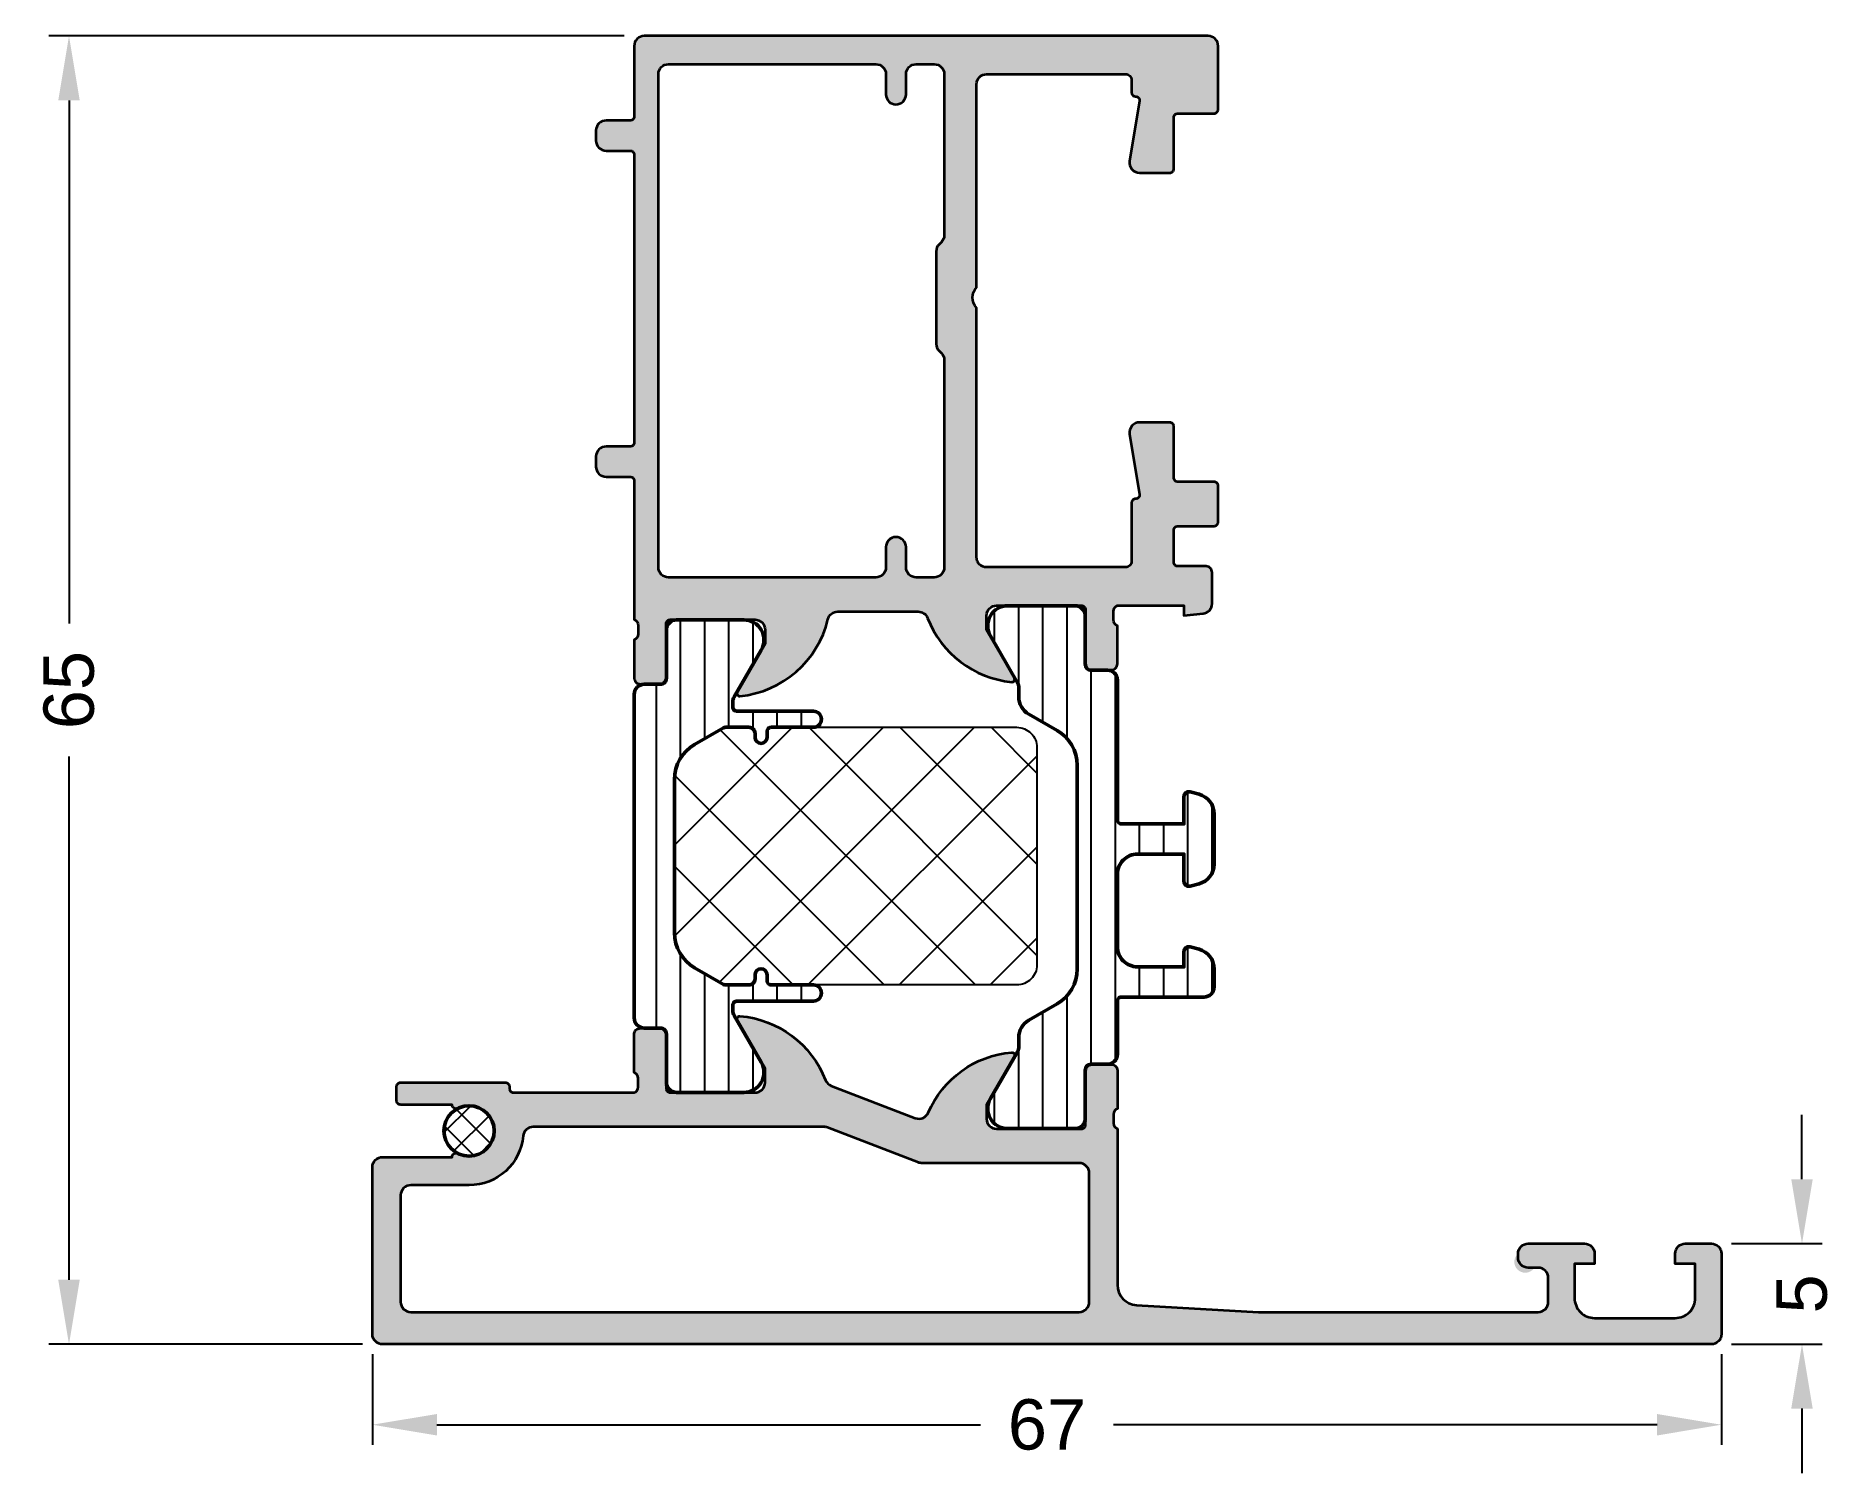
# Model space of a CAD drawing. Header units: millimetres. Extents: x 61.6 to 150.9, y 152.6 to 224.
import ezdxf

# ---------------------------------------------------------------- set-up
doc = ezdxf.new("R2010")
doc.units = ezdxf.units.MM
doc.header["$PDMODE"] = 1
doc.header["$PDSIZE"] = -0.001
for name, color, linetype, lineweight in [('S01_Bemaßung', 140, 'Continuous', 25), ('S03_AL_Kontur', 255, 'Continuous', 35), ('S04_AL_Schraffur', 253, 'Continuous', 25), ('S05_EPDM_Kontur', 31, 'Continuous', 50), ('S06_EPDM_Schraffur', 43, 'Continuous', 25), ('S07_Isolation_Kontur', 91, 'Continuous', 50), ('S08_Isolation_Schraffur', 103, 'Continuous', 25), ('S35_Dämmung_Kontur', 3, 'Continuous', 25), ('S36_Dämmung_Schraffur', 120, 'Continuous', 25)]:
    doc.layers.add(name, color=color, linetype=linetype, lineweight=lineweight)
doc.styles.add('Arial', font='arial.ttf')
doc.dimstyles.new('1 zu 1', dxfattribs={"dimtxt": 2.5, "dimasz": 3.2, "dimexe": 1, "dimexo": 1, "dimgap": 1.5, "dimtad": 0, "dimdec": 1, "dimrnd": 0.5, "dimdsep": 46, "dimtxsty": 'Arial', "dimcen": 0, "dimclrd": 256, "dimclre": 256, "dimclrt": 256, "dimadec": 0, "dimazin": 0, "dimtfac": 1, "dimtdec": 1, "dimtofl": 0, "dimtmove": 0, "dimatfit": 1, "dimfxl": 1, "dimtolj": 1, "dimlwd": 25, "dimlwe": 25, "dimarcsym": 0})
pattern_1 = [(90, (0, 0), (-1.2, 7e-17), [])]

# ---------------------------------------------------------------- blocks, each defined once
blk = doc.blocks.new('587320_s_gereric')
at = {"layer": 'S04_AL_Schraffur'}
h = blk.add_hatch(color=256, dxfattribs=at)
h.dxf.hatch_style = 1
h.paths.add_polyline_path([(-39.4, 11.502, -0.402182), (-40.038, 11.233), (-44.213, 12.836, -0.211795), (-44.5, 13.122, 0.287239), (-48.75, 16.3, 0.605195), (-48.881, 16.093), (-47.5, 13.7), (-47.5, 13, -0.414214), (-48, 12.5), (-52.21, 12.5, -0.414214), (-52.41, 12.7), (-52.41, 15.4, 0.414214), (-52.71, 15.7), (-53.7, 15.7, 0.414214), (-54, 15.4), (-54, 13.5, -0.317837), (-53.8, 13.217), (-53.8, 12.783, -0.317837), (-54, 12.5), (-60, 12.5, -0.414214), (-60.2, 12.7), (-60.2, 12.8, 0.414214), (-60.4, 13), (-65.6, 13, 0.414214), (-65.8, 12.8), (-65.8, 12.1, 0.414214), (-65.6, 11.9), (-63.042, 11.9, 0.555973), (-62.754, 11.721, -1.609432), (-62.754, 9.479, 0.555973), (-63.042, 9.3), (-66.5, 9.3, 0.414214), (-67, 8.8), (-67, 0.5, 0.414214), (-66.5, 0), (-0.5, 0, 0.414214), (0, 0.5), (0, 4.5, 0.414214), (-0.5, 5), (-1.8, 5, 0.414214), (-2.3, 4.5), (-2.3, 4), (-1.3, 4), (-1.3, 2.3, -0.414214), (-2.3, 1.3), (-6.3, 1.3, -0.414214), (-7.3, 2.3), (-7.3, 4), (-6.3, 4), (-6.3, 4.5, 0.414214), (-6.8, 5), (-9.6, 5, 0.414214), (-10.1, 4.5, 1.076163), (-9.339, 3.739, -0.568801), (-8.6, 3.3), (-8.6, 2.1, -0.414214), (-9.1, 1.6), (-23, 1.6), (-29.057, 1.946, -0.397592), (-30, 2.944), (-30, 10.7, -0.317837), (-30.2, 10.983), (-30.2, 11.417, -0.317837), (-30, 11.7), (-30, 13.6, 0.414214), (-30.3, 13.9), (-31.29, 13.9, 0.414214), (-31.59, 13.6), (-31.59, 10.9, -0.414214), (-31.79, 10.7), (-36, 10.7, -0.414214), (-36.5, 11.2), (-36.5, 11.9), (-35.119, 14.293, 0.607126), (-35.25, 14.499, 0.275372)])
h.paths.add_polyline_path([(-31.9, 9, -0.414214), (-31.4, 8.5), (-31.4, 2.1, -0.414214), (-31.9, 1.6), (-65.1, 1.6, -0.414214), (-65.6, 2.1), (-65.6, 7.4, -0.414214), (-65.1, 7.9), (-62.2, 7.9, 0.386974), (-59.512, 10.347, -0.386974), (-59.014, 10.8), (-44.49, 10.8), (-39.888, 9.033, 0.091887), (-39.709, 9)], flags=16)
at = {"layer": 'S03_AL_Kontur'}
for points in [[(-48.75, 16.3, -0.287239), (-44.5, 13.122, 0.211795), (-44.213, 12.836), (-40.038, 11.233, 0.402182), (-39.4, 11.502, -0.275372), (-35.25, 14.499, -0.607126), (-35.119, 14.293), (-36.5, 11.9), (-36.5, 11.2, 0.414214), (-36, 10.7), (-31.79, 10.7, 0.414214), (-31.59, 10.9), (-31.59, 13.6, -0.414214), (-31.29, 13.9), (-30.3, 13.9, -0.414214), (-30, 13.6), (-30, 11.7, 0.317837), (-30.2, 11.417), (-30.2, 10.983, 0.317837), (-30, 10.7), (-30, 2.944, 0.397592), (-29.057, 1.946), (-23, 1.6), (-9.1, 1.6, 0.414214), (-8.6, 2.1), (-8.6, 3.3, 0.414214), (-9.1, 3.8), (-9.6, 3.8, -0.414214), (-10.1, 4.3), (-10.1, 4.5, -0.414214), (-9.6, 5), (-6.8, 5, -0.414214), (-6.3, 4.5), (-6.3, 4), (-7.3, 4), (-7.3, 2.3, 0.414214), (-6.3, 1.3), (-2.3, 1.3, 0.414214), (-1.3, 2.3), (-1.3, 4), (-2.3, 4), (-2.3, 4.5, -0.414214), (-1.8, 5), (-0.5, 5, -0.414214), (0, 4.5), (0, 0.5, -0.414214), (-0.5, 0), (-66.5, 0, -0.414214), (-67, 0.5), (-67, 8.8, -0.414214), (-66.5, 9.3), (-63.042, 9.3, -0.555973), (-62.754, 9.479, 1.609432), (-62.754, 11.721, -0.555973), (-63.042, 11.9), (-65.6, 11.9, -0.414214), (-65.8, 12.1), (-65.8, 12.8, -0.414214), (-65.6, 13), (-60.4, 13, -0.414214), (-60.2, 12.8), (-60.2, 12.7, 0.414214), (-60, 12.5), (-54, 12.5, 0.317837), (-53.8, 12.783), (-53.8, 13.217, 0.317837), (-54, 13.5), (-54, 15.4, -0.414214), (-53.7, 15.7), (-52.71, 15.7, -0.414214), (-52.41, 15.4), (-52.41, 12.7, 0.414214), (-52.21, 12.5), (-48, 12.5, 0.414214), (-47.5, 13), (-47.5, 13.7), (-48.881, 16.093, -0.605195)], [(-31.4, 8.5, 0.414214), (-31.9, 9), (-39.709, 9, -0.091887), (-39.888, 9.033), (-44.404, 10.767, 0.091887), (-44.583, 10.8), (-59.014, 10.8, 0.386974), (-59.512, 10.347, -0.386974), (-62.2, 7.9), (-65.1, 7.9, 0.414214), (-65.6, 7.4), (-65.6, 2.1, 0.414214), (-65.1, 1.6), (-31.9, 1.6, 0.414214), (-31.4, 2.1)]]:
    blk.add_lwpolyline(points, format="xyb", close=True, dxfattribs=at)
blk = doc.blocks.new('587310_s')
at = {"layer": 'S04_AL_Schraffur'}
h = blk.add_hatch(color=256, dxfattribs=at)
h.dxf.hatch_style = 1
h.paths.add_polyline_path([(0, -0.5, 0.414214), (-0.5, 0), (-28.5, 0, 0.414214), (-29, -0.5), (-29, -3.65, 0.414214), (-28.8, -3.85), (-27, -3.85, -0.414214), (-26.8, -4.05), (-26.8, -6.6, 0.414214), (-26.6, -6.8), (-25.1, -6.8, 0.462761), (-24.607, -6.219), (-25.097, -3.232, -0.462761), (-24.9, -3, 0.414214), (-24.7, -2.8), (-24.7, -2.2, -0.414214), (-24.4, -1.9), (-17.5, -1.9, -0.414214), (-17, -2.4), (-17, -12.5, -0.4), (-17, -13.5), (-17, -25.9, -0.414214), (-17.5, -26.4), (-24.4, -26.4, -0.414214), (-24.7, -26.1), (-24.7, -23.2, 0.414214), (-24.9, -23, -0.462761), (-25.097, -22.768), (-24.607, -19.781, 0.462761), (-25.1, -19.2), (-26.6, -19.2, 0.414214), (-26.8, -19.4), (-26.8, -21.95, -0.414214), (-27, -22.15), (-28.8, -22.15, 0.414214), (-29, -22.35), (-29, -24.15, 0.414214), (-28.8, -24.35), (-27, -24.35, -0.414214), (-26.8, -24.55), (-26.8, -26.15, -0.414214), (-27, -26.35), (-28.4, -26.35, 0.414214), (-28.7, -26.65), (-28.7, -28.203, 0.383864), (-28.252, -28.7), (-27.3, -28.8), (-27.3, -28.3), (-24.2, -28.3, -0.517638), (-23.8, -28.583), (-23.8, -29.017, -0.317837), (-24, -29.3), (-24, -31.2, 0.414214), (-23.7, -31.5), (-22.71, -31.5, 0.414214), (-22.41, -31.2), (-22.41, -28.5, -0.414214), (-22.21, -28.3), (-18, -28.3, -0.414214), (-17.5, -28.8), (-17.5, -29.5), (-18.881, -31.893, 0.610371), (-18.748, -32.099, 0.283633), (-14.57, -28.92, -0.310198), (-14.103, -28.6), (-10.106, -28.6, -0.347182), (-9.62, -28.984, 0.319614), (-5.252, -32.799, 0.610917), (-5.119, -32.593), (-6.5, -30.2), (-6.5, -29.5, -0.414214), (-6, -29), (-1.79, -29, -0.414214), (-1.59, -29.2), (-1.59, -31.9, 0.414214), (-1.29, -32.2), (-0.3, -32.2, 0.414214), (0, -31.9), (0, -30, -0.317837), (-0.2, -29.717), (-0.2, -29.283, -0.317837), (0, -29), (0, -22.1, -0.414214), (0.2, -21.9), (1.4, -21.9, 0.57735), (1.833, -21.15, 0.57735), (1.4, -20.4), (0.2, -20.4, -0.414214), (0, -20.2), (0, -5.9, -0.414214), (0.2, -5.7), (1.4, -5.7, 0.57735), (1.833, -4.95, 0.57735), (1.4, -4.2), (0.2, -4.2, -0.414214), (0, -4)])
h.paths.add_polyline_path([(-1.2, -1.9), (-1.2, -26.4, -0.414214), (-1.7, -26.9), (-12, -26.9, -0.414214), (-12.5, -26.4), (-12.5, -25.4, 1), (-13.5, -25.4), (-13.5, -26.4, -0.414214), (-14, -26.9), (-14.9, -26.9, -0.414214), (-15.4, -26.4), (-15.4, -16.107, -0.198912), (-15.254, -15.754), (-15.146, -15.646, 0.198912), (-15, -15.293), (-15, -10.707, 0.241414), (-15.197, -10.295, -0.238295), (-15.4, -9.893), (-15.4, -1.9, -0.414214), (-14.9, -1.4), (-14, -1.4, -0.414214), (-13.5, -1.9), (-13.5, -2.9, 1), (-12.5, -2.9), (-12.5, -1.9, -0.414214), (-12, -1.4), (-1.7, -1.4, -0.414214)], flags=16)
at = {"layer": 'S03_AL_Kontur'}
for points in [[(-14.57, -28.92, -0.283633), (-18.748, -32.099, -0.610371), (-18.881, -31.893), (-17.5, -29.5), (-17.5, -28.8, 0.414214), (-18, -28.3), (-22.21, -28.3, 0.414214), (-22.41, -28.5), (-22.41, -31.2, -0.414214), (-22.71, -31.5), (-23.7, -31.5, -0.414214), (-24, -31.2), (-24, -29.3, 0.317837), (-23.8, -29.017), (-23.8, -28.583, 0.317837), (-24, -28.3), (-27.3, -28.3), (-27.3, -28.8), (-28.252, -28.7, -0.383864), (-28.7, -28.203), (-28.7, -26.65, -0.414214), (-28.4, -26.35), (-27, -26.35, 0.414214), (-26.8, -26.15), (-26.8, -24.55, 0.414214), (-27, -24.35), (-28.8, -24.35, -0.414214), (-29, -24.15), (-29, -22.35, -0.414214), (-28.8, -22.15), (-27, -22.15, 0.414214), (-26.8, -21.95), (-26.8, -19.4, -0.414214), (-26.6, -19.2), (-25.1, -19.2, -0.462761), (-24.607, -19.781), (-25.097, -22.768, 0.462761), (-24.9, -23, -0.414214), (-24.7, -23.2), (-24.7, -26.1, 0.414214), (-24.4, -26.4), (-17.5, -26.4, 0.414214), (-17, -25.9), (-17, -13.5, 0.4), (-17, -12.5), (-17, -2.4, 0.414214), (-17.5, -1.9), (-24.4, -1.9, 0.414214), (-24.7, -2.2), (-24.7, -2.8, -0.414214), (-24.9, -3, 0.462761), (-25.097, -3.232), (-24.607, -6.219, -0.462761), (-25.1, -6.8), (-26.6, -6.8, -0.414214), (-26.8, -6.6), (-26.8, -4.05, 0.414214), (-27, -3.85), (-28.8, -3.85, -0.414214), (-29, -3.65), (-29, -0.5, -0.414214), (-28.5, 0), (-0.5, 0, -0.414214), (0, -0.5), (0, -4, 0.414214), (0.2, -4.2), (1.4, -4.2, -0.414214), (1.9, -4.7), (1.9, -5.2, -0.414214), (1.4, -5.7), (0.2, -5.7, 0.414214), (0, -5.9), (0, -20.2, 0.414214), (0.2, -20.4), (1.4, -20.4, -0.414214), (1.9, -20.9), (1.9, -21.4, -0.414214), (1.4, -21.9), (0.2, -21.9, 0.414214), (0, -22.1), (0, -29, 0.317837), (-0.2, -29.283), (-0.2, -29.717, 0.317837), (0, -30), (0, -31.9, -0.414214), (-0.3, -32.2), (-1.29, -32.2, -0.414214), (-1.59, -31.9), (-1.59, -29.2, 0.414214), (-1.79, -29), (-6, -29, 0.414214), (-6.5, -29.5), (-6.5, -30.2), (-5.119, -32.593, -0.610917), (-5.252, -32.799, -0.319614), (-9.62, -28.984, 0.347182), (-10.106, -28.6), (-14.103, -28.6, 0.310198)], [(-13.5, -1.9, 0.414214), (-14, -1.4), (-14.9, -1.4, 0.414214), (-15.4, -1.9), (-15.4, -9.893, 0.198912), (-15.254, -10.246), (-15.146, -10.354, -0.198912), (-15, -10.707), (-15, -15.293, -0.198912), (-15.146, -15.646), (-15.254, -15.754, 0.198912), (-15.4, -16.107), (-15.4, -26.4, 0.414214), (-14.9, -26.9), (-14, -26.9, 0.414214), (-13.5, -26.4), (-13.5, -25.4, -1), (-12.5, -25.4), (-12.5, -26.4, 0.414214), (-12, -26.9), (-1.7, -26.9, 0.414214), (-1.2, -26.4), (-1.2, -1.9, 0.414214), (-1.7, -1.4), (-12, -1.4, 0.414214), (-12.5, -1.9), (-12.5, -2.9, -1), (-13.5, -2.9)]]:
    blk.add_lwpolyline(points, format="xyb", close=True, dxfattribs=at)
blk = doc.blocks.new('30065269_s')
at = {"layer": 'S08_Isolation_Schraffur'}
h = blk.add_hatch(dxfattribs=at)
h.set_pattern_fill('LINIE', color=256, scale=1.2, angle=90)
h.set_pattern_definition(pattern_1)
h.paths.add_polyline_path([(4.9, 8.469), (4.9, 8.915, -0.131652), (4.967, 9.165), (6.309, 11.49, 0.57735), (5.443, 12.99), (2.1, 12.99, 0.414214), (1.6, 12.49), (1.6, 10.09, -0.414214), (1.3, 9.79), (0.5, 9.79, 0.414214), (0, 9.29), (0, 2.35, -0.414214), (-0.2, 2.15), (-3.3, 2.15), (-3.3, 3.5, 0.493145), (-3.615, 3.741), (-4.059, 3.622, 0.339454), (-4.8, 2.657), (-4.8, 0.143, 0.339454), (-4.059, -0.822), (-3.615, -0.941, 0.493145), (-3.3, -0.7), (-3.3, 0.65), (-1, 0.65, -0.414214), (0, -0.35), (0, -3.95, -0.414214), (-1, -4.95), (-3.3, -4.95), (-3.3, -4.2, 0.493145), (-3.615, -3.959), (-4.059, -4.078, 0.339454), (-4.8, -5.043), (-4.8, -5.95, 0.414214), (-4.3, -6.45), (-0.2, -6.45, -0.414214), (0, -6.65), (0, -9.29, 0.414214), (0.5, -9.79), (1.3, -9.79, -0.414214), (1.6, -10.09), (1.6, -12.49, 0.414214), (2.1, -12.99), (5.443, -12.99, 0.57735), (6.309, -11.49), (4.967, -9.165, -0.131652), (4.9, -8.915), (4.9, -8.469, 0.267949), (4.4, -7.602), (3, -6.794, -0.267949), (2, -5.062), (2, 5.062, -0.267949), (3, 6.794), (4.4, 7.602, 0.267949)])
at = {"layer": 'S07_Isolation_Kontur'}
blk.add_lwpolyline([(-3.3, -0.7), (-3.3, 0.65), (-1, 0.65, -0.414214), (0, -0.35), (0, -3.95, -0.414214), (-1, -4.95), (-3.3, -4.95), (-3.3, -4.2, 0.493145), (-3.615, -3.959), (-4.059, -4.078, 0.339454), (-4.8, -5.043), (-4.8, -5.95, 0.414214), (-4.3, -6.45), (-0.2, -6.45, -0.414214), (0, -6.65), (0, -9.29, 0.414214), (0.5, -9.79), (1.3, -9.79, -0.414214), (1.6, -10.09), (1.6, -12.49, 0.414214), (2.1, -12.99), (5.443, -12.99, 0.57735), (6.309, -11.49), (4.967, -9.165, -0.131652), (4.9, -8.915), (4.9, -8.469, 0.267949), (4.4, -7.602), (3, -6.794, -0.267949), (2, -5.062), (2, 5.062, -0.267949), (3, 6.794), (4.4, 7.602, 0.267949), (4.9, 8.469), (4.9, 8.915, -0.131652), (4.967, 9.165), (6.309, 11.49, 0.57735), (5.443, 12.99), (2.1, 12.99, 0.414214), (1.6, 12.49), (1.6, 10.09, -0.414214), (1.3, 9.79), (0.5, 9.79, 0.414214), (0, 9.29), (0, 2.35, -0.414214), (-0.2, 2.15), (-3.3, 2.15), (-3.3, 3.5, 0.493145), (-3.615, 3.741), (-4.059, 3.622, 0.339454), (-4.8, 2.657), (-4.8, 0.143, 0.339454), (-4.059, -0.822), (-3.615, -0.941, 0.493145)], format="xyb", close=True, dxfattribs=at)
blk = doc.blocks.new('662021_s')
blk.add_blockref('30065269_s', (0, 13))
blk = doc.blocks.new('30065570_s')
at = {"layer": 'S08_Isolation_Schraffur'}
h = blk.add_hatch(dxfattribs=at)
h.set_pattern_fill('LINIE', color=256, scale=1.2, angle=90)
h.set_pattern_definition(pattern_1)
h.paths.add_polyline_path([(4.9, 7.665, -0.131652), (4.967, 7.915), (6.309, 10.24, 0.57735), (5.443, 11.74), (2.1, 11.74, 0.414214), (1.6, 11.24), (1.6, 8.84, -0.414214), (1.3, 8.54), (0.5, 8.54, 0.414214), (0, 8.04), (0, -8.04, 0.414214), (0.5, -8.54), (1.3, -8.54, -0.414214), (1.6, -8.84), (1.6, -11.24, 0.414214), (2.1, -11.74), (5.443, -11.74, 0.57735), (6.309, -10.24), (4.967, -7.915, -0.131652), (4.9, -7.665), (4.9, -7.4, -0.414214), (5.1, -7.2), (8.9, -7.2, 1), (8.9, -6.4), (6.8, -6.4, -0.414214), (6.6, -6.2), (6.6, -5.9, 1), (6, -5.9), (6, -6.1, -0.414214), (5.7, -6.4), (4.536, -6.4, -0.131652), (4.436, -6.373), (3, -5.544, -0.267949), (2, -3.812), (2, 3.812, -0.267949), (3, 5.544), (4.436, 6.373, -0.131652), (4.536, 6.4), (5.7, 6.4, -0.414214), (6, 6.1), (6, 5.9, 1), (6.6, 5.9), (6.6, 6.2, -0.414214), (6.8, 6.4), (8.9, 6.4, 1), (8.9, 7.2), (5.1, 7.2, -0.414214), (4.9, 7.4)])
at = {"layer": 'S07_Isolation_Kontur'}
blk.add_lwpolyline([(3, 5.544, 0.267949), (2, 3.812), (2, -3.812, 0.267949), (3, -5.544), (4.436, -6.373, 0.131652), (4.536, -6.4), (5.7, -6.4, 0.414214), (6, -6.1), (6, -5.9, -1), (6.6, -5.9), (6.6, -6.2, 0.414214), (6.8, -6.4), (8.9, -6.4, -1), (8.9, -7.2), (5.1, -7.2, 0.414214), (4.9, -7.4), (4.9, -7.665, 0.131652), (4.967, -7.915), (6.309, -10.24, -0.57735), (5.443, -11.74), (2.1, -11.74, -0.414214), (1.6, -11.24), (1.6, -8.84, 0.414214), (1.3, -8.54), (0.5, -8.54, -0.414214), (0, -8.04), (0, 8.04, -0.414214), (0.5, 8.54), (1.3, 8.54, 0.414214), (1.6, 8.84), (1.6, 11.24, -0.414214), (2.1, 11.74), (5.443, 11.74, -0.57735), (6.309, 10.24), (4.967, 7.915, 0.131652), (4.9, 7.665), (4.9, 7.4, 0.414214), (5.1, 7.2), (8.9, 7.2, -1), (8.9, 6.4), (6.8, 6.4, 0.414214), (6.6, 6.2), (6.6, 5.9, -1), (6, 5.9), (6, 6.1, 0.414214), (5.7, 6.4), (4.536, 6.4, 0.131652), (4.436, 6.373)], format="xyb", close=True, dxfattribs=at)
blk = doc.blocks.new('30065571_s')
at = {"layer": 'S36_Dämmung_Schraffur'}
h = blk.add_hatch(dxfattribs=at)
h.set_pattern_fill('NETZ', color=256, scale=3.2, angle=45)
h.set_pattern_definition([(45, (0, 0), (-2.26274, 2.26274), []), (135, (0, 0), (-2.26274, -2.26274), [])])
h.paths.add_polyline_path([(20, 5.4, 0.414214), (19, 6.4), (6.8, 6.4, 0.414214), (6.6, 6.2), (6.6, 5.9, -1), (6, 5.9), (6, 6.1, 0.414214), (5.7, 6.4), (4.536, 6.4, 0.131652), (4.436, 6.373), (3, 5.544, 0.267949), (2, 3.812), (2, -3.812, 0.267949), (3, -5.544), (4.436, -6.373, 0.131652), (4.536, -6.4), (5.7, -6.4, 0.414214), (6, -6.1), (6, -5.9, -1), (6.6, -5.9), (6.6, -6.2, 0.414214), (6.8, -6.4), (19, -6.4, 0.414214), (20, -5.4)])
at = {"layer": 'S35_Dämmung_Kontur'}
blk.add_lwpolyline([(20, -5.4, -0.414214), (19, -6.4), (6.8, -6.4, -0.414214), (6.6, -6.2), (6.6, -5.9, 1), (6, -5.9), (6, -6.1, -0.414214), (5.7, -6.4), (4.536, -6.4, -0.131652), (4.436, -6.373), (3, -5.544, -0.267949), (2, -3.812), (2, 3.812, -0.267949), (3, 5.544), (4.436, 6.373, -0.131652), (4.536, 6.4), (5.7, 6.4, -0.414214), (6, 6.1), (6, 5.9, 1), (6.6, 5.9), (6.6, 6.2, -0.414214), (6.8, 6.4), (19, 6.4, -0.414214), (20, 5.4)], format="xyb", close=True, dxfattribs=at)
blk = doc.blocks.new('662025_s')
for name in ['30065570_s', '30065571_s']:
    blk.add_blockref(name, (0, 11.75))
blk = doc.blocks.new('575830_s')
at = {"extrusion": (-6.16145e-36, -3.01824e-51, -1)}
blk.add_blockref('587310_s', (-13, 65), dxfattribs=at)
at = {"extrusion": (-1.03473e-64, 6.64322e-51, -1)}
blk.add_blockref('662021_s', (-37, 10.7), dxfattribs=at)
for name, p in [('662025_s', (13, 12.5)), ('587320_s_gereric', (67, 0))]:
    blk.add_blockref(name, p)
blk = doc.blocks.new('*D20')
at = {"layer": 'Defpoints', "color": 0, "transparency": 16777216}
for p in [(78.3, 159.514), (145.3, 159.514), (145.3, 155.014)]:
    blk.add_point(p, dxfattribs=at)
at = {"layer": 'S01_Bemaßung', "lineweight": 25, "transparency": 16777216}
for p, q in [((78.3, 158.514), (78.3, 154.014)), ((145.3, 158.514), (145.3, 154.014)), ((81.5, 155.014), (108.502, 155.014)), ((142.1, 155.014), (115.097, 155.014))]:
    blk.add_line(p, q, dxfattribs=at)
at = {"layer": 'S01_Bemaßung', "transparency": 16777216}
for points in [[(81.5, 155.547), (81.5, 154.48), (78.3, 155.014)], [(142.1, 155.547), (142.1, 154.48), (145.3, 155.014)]]:
    blk.add_solid(points, dxfattribs=at)
at = {"layer": 'S01_Bemaßung', "transparency": 16777216, "insert": (111.8, 155.014), "char_height": 2.5, "attachment_point": 5, "style": 'Arial'}
blk.add_mtext('\\A1;67', dxfattribs=at)
blk = doc.blocks.new('*D21')
at = {"layer": 'Defpoints', "color": 0, "transparency": 16777216}
for p in [(144.8, 164.014), (144.8, 159.014), (149.3, 159.014)]:
    blk.add_point(p, dxfattribs=at)
at = {"layer": 'S01_Bemaßung', "lineweight": 25, "transparency": 16777216}
for p, q in [((149.3, 167.214), (149.3, 170.414)), ((145.8, 164.014), (150.3, 164.014)), ((145.8, 159.014), (150.3, 159.014)), ((149.3, 155.814), (149.3, 152.614))]:
    blk.add_line(p, q, dxfattribs=at)
at = {"layer": 'S01_Bemaßung', "transparency": 16777216}
for points in [[(148.766, 167.214), (149.833, 167.214), (149.3, 164.014)], [(148.766, 155.814), (149.833, 155.814), (149.3, 159.014)]]:
    blk.add_solid(points, dxfattribs=at)
at = {"layer": 'S01_Bemaßung', "transparency": 16777216, "insert": (149.3, 161.514), "char_height": 2.5, "attachment_point": 5, "rotation": 90, "style": 'Arial'}
blk.add_mtext('\\A1;5', dxfattribs=at)
blk = doc.blocks.new('244511_s')
at = {"layer": 'S06_EPDM_Schraffur'}
h = blk.add_hatch(dxfattribs=at)
h.set_pattern_fill('NETZ', color=256, angle=45)
h.set_pattern_definition([(45, (0, 0), (-0.7071, 0.7071), []), (135, (0, 0), (-0.7071, -0.7071), [])])
h.paths.add_polyline_path([(-1.25, 0, 1), (1.25, 0, 1)])
at = {"layer": 'S05_EPDM_Kontur'}
blk.add_circle((0, 0), 1.25, dxfattribs=at)
blk = doc.blocks.new('*D22')
at = {"layer": 'Defpoints', "color": 0, "transparency": 16777216}
for p in [(91.8, 224.014), (63.228, 159.014), (78.8, 159.014)]:
    blk.add_point(p, dxfattribs=at)
at = {"layer": 'S01_Bemaßung', "lineweight": 25, "transparency": 16777216}
for p, q in [((90.8, 224.014), (62.228, 224.014)), ((63.228, 220.814), (63.228, 194.821)), ((63.228, 162.214), (63.228, 188.207)), ((77.8, 159.014), (62.228, 159.014))]:
    blk.add_line(p, q, dxfattribs=at)
at = {"layer": 'S01_Bemaßung', "transparency": 16777216}
for points in [[(62.695, 220.814), (63.762, 220.814), (63.228, 224.014)], [(62.695, 162.214), (63.762, 162.214), (63.228, 159.014)]]:
    blk.add_solid(points, dxfattribs=at)
at = {"layer": 'S01_Bemaßung', "transparency": 16777216, "insert": (63.228, 191.514), "char_height": 2.5, "attachment_point": 5, "rotation": 90, "style": 'Arial'}
blk.add_mtext('\\A1;65', dxfattribs=at)

msp = doc.modelspace()

# ---------------------------------------------------------------- block references
for name, p in [('575830_s', (78.3, 159.014)), ('244511_s', (83.1, 169.614))]:
    msp.add_blockref(name, p)

# ---------------------------------------------------------------- dimensions: what is measured, and where the dimension line sits
at = {"layer": 'S01_Bemaßung'}
dim = msp.add_linear_dim(base=(63.228, 159.014), p1=(91.8, 224.014), p2=(78.8, 159.014), angle=90, dimstyle='1 zu 1', dxfattribs=at)
dim.commit()
dim.dimension.update_dxf_attribs({"geometry": '*D22', "text_midpoint": (63.228, 191.514)})
dim = msp.add_linear_dim(base=(149.3, 159.014), p1=(144.8, 164.014), p2=(144.8, 159.014), angle=90, dimstyle='1 zu 1', dxfattribs=at)
dim.commit()
dim.dimension.update_dxf_attribs({"geometry": '*D21', "text_midpoint": (149.3, 161.514), "dimtype": 160})
dim = msp.add_linear_dim(base=(145.3, 155.014), p1=(78.3, 159.514), p2=(145.3, 159.514), dimstyle='1 zu 1', dxfattribs=at)
dim.commit()
dim.dimension.update_dxf_attribs({"geometry": '*D20', "text_midpoint": (111.8, 155.014)})

doc.saveas('drawing.dxf')
